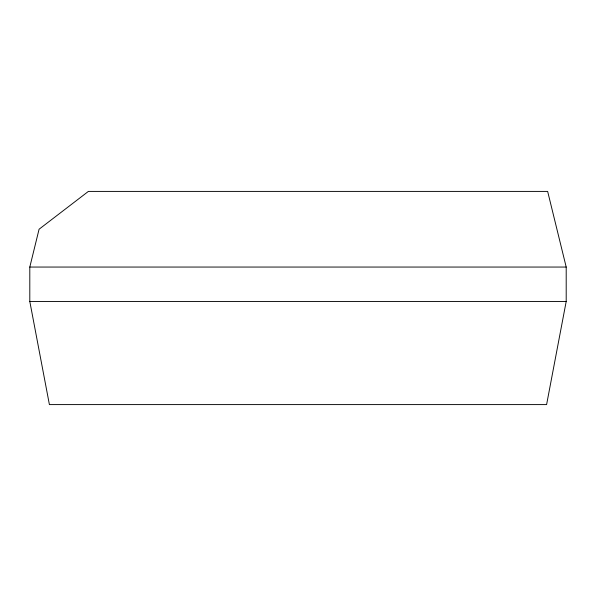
<?xml version="1.0" encoding="UTF-8"?>
<svg xmlns="http://www.w3.org/2000/svg" width="596" height="596" viewBox="0 0 596 596"><rect width="100%" height="100%" fill="white"/><g stroke="black" fill="none" stroke-linecap="round" stroke-linejoin="round"><path stroke-width="0.89" d="M566.2 301.442L546.599 404.595L49.401 404.595L29.8 301.442L29.8 267.053L39.075 229.229L88.387 191.405L547.649 191.405L566.2 267.053L566.2 301.442L29.8 301.442M29.8 267.053L566.2 267.053"/></g></svg>
